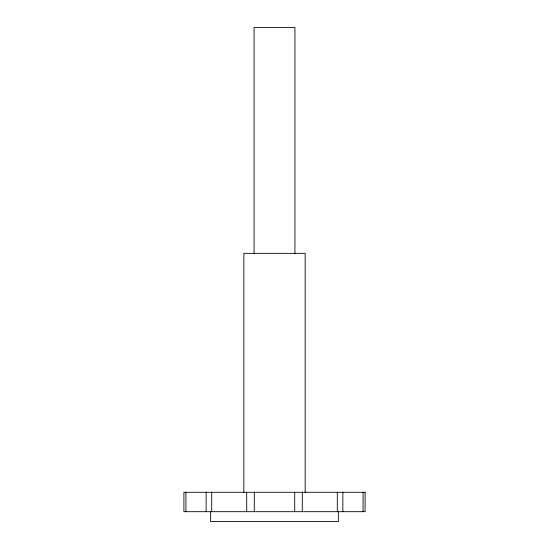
<?xml version="1.0" encoding="UTF-8"?>
<svg xmlns="http://www.w3.org/2000/svg" width="549" height="549" viewBox="0 0 549 549"><rect width="100%" height="100%" fill="white"/><g stroke="black" fill="none" stroke-linecap="round" stroke-linejoin="round"><path stroke-width="0.82" d="M363.061 492.275L363.061 511.689M342.851 492.275L342.851 511.689M338.356 511.689L338.356 521.55L210.644 521.55L210.644 511.689M337.292 492.275L337.292 511.689M305.155 492.275L305.155 253.35L243.845 253.35L243.845 492.275M302.293 492.275L302.293 511.689M294.937 253.35L294.937 27.45L254.063 27.45L254.063 253.35M294.71 492.275L294.71 511.689M254.29 492.275L254.29 511.689M246.707 492.275L246.707 511.689M211.708 492.275L211.708 511.689M206.149 492.275L206.149 511.689M185.939 492.275L185.939 511.689M365.092 492.275L183.908 492.275L183.908 511.689L365.092 511.689L365.092 492.275"/></g></svg>
